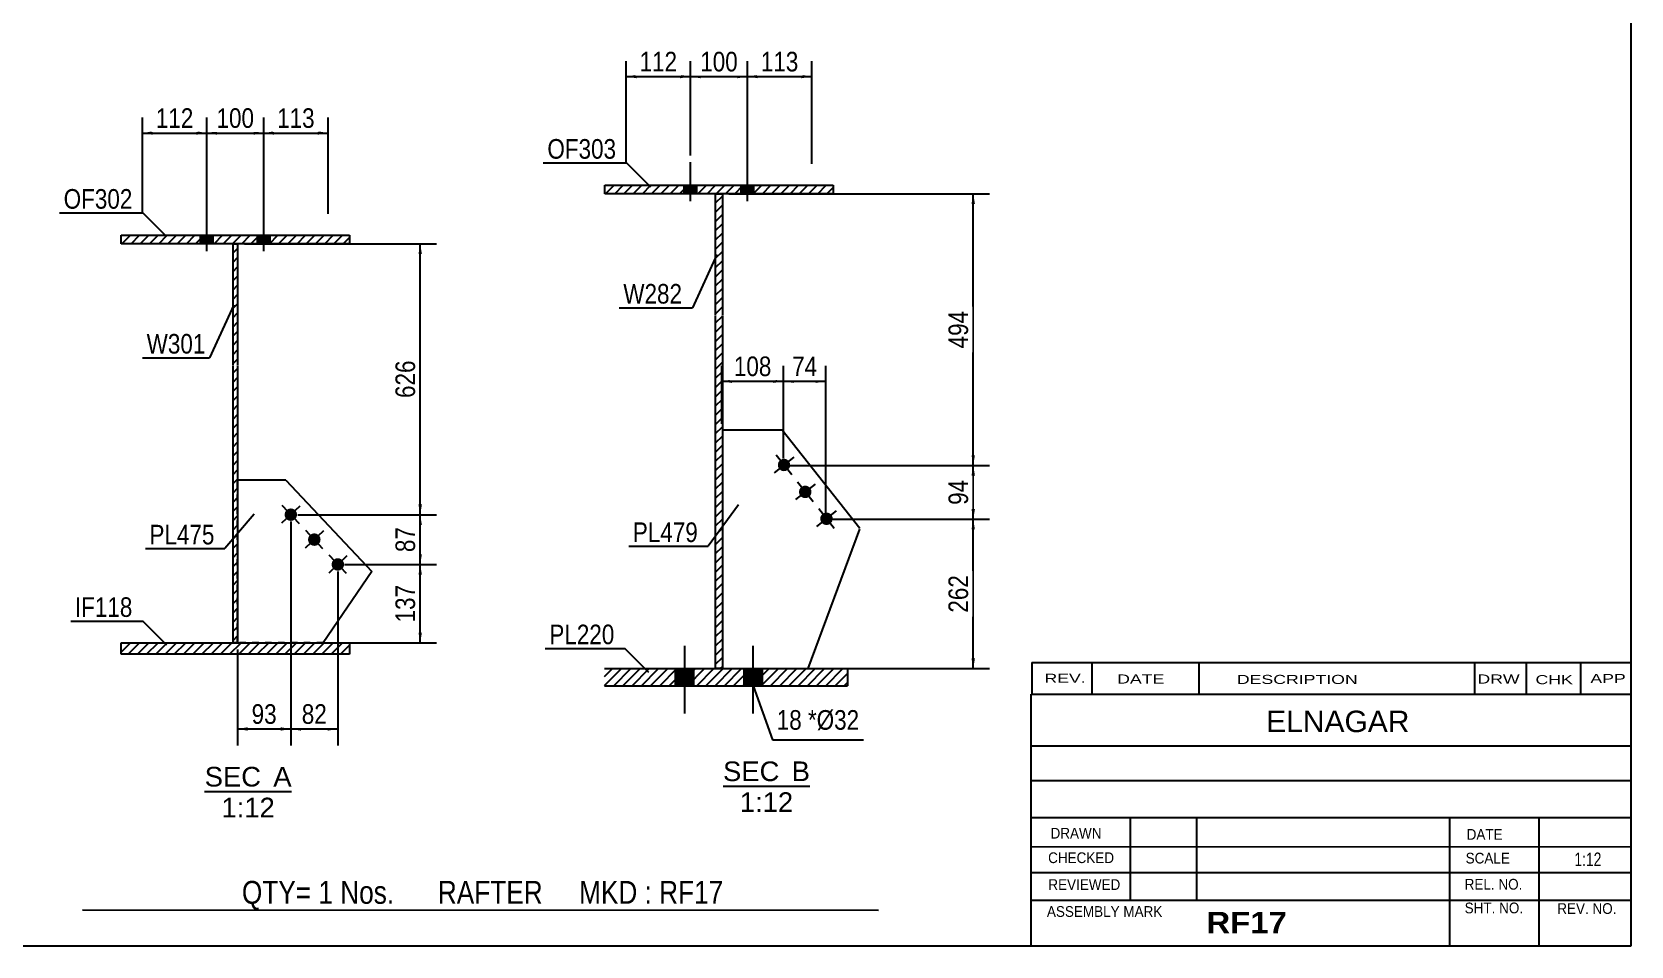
# Model space of a CAD drawing. Header units: millimetres. Extents: x -56 to 347, y -194 to 83.
# Drawn here: x 113.1 to 346.6, y -193.9 to -60.5 of the extents above; entities that cross this region are included whole.
import ezdxf

# ---------------------------------------------------------------- set-up
doc = ezdxf.new("R2010")
doc.units = ezdxf.units.MM
doc.linetypes.add('DXK_LINE_DOT1', pattern=[1.8814, 0.9407, -0.9407])
doc.styles.add('Arial', font='ARIAL.TTF', dxfattribs={"height": 0.2})
doc.styles.add('Arial Bold', font='ARIALBD.TTF', dxfattribs={"height": 0.2})
doc.styles.add('Arial Narrow', font='ARIALN.TTF', dxfattribs={"height": 0.2})

# ---------------------------------------------------------------- blocks, each defined once
blk = doc.blocks.new('Unknown-625697804-1211')
at = {"color": 5, "linetype": 'Continuous'}
for p, q in [((346.57, -193.89), (346.57, 83.11)), ((-53.43, -193.89), (346.57, -193.89))]:
    blk.add_line(p, q, dxfattribs=at)
blk = doc.blocks.new('Unknown-625697804-12 - 2055')
at = {"color": 1, "linetype": 'Continuous'}
blk.add_line((138.3, -171.36), (150.98, -171.36), dxfattribs=at)
at = {"color": 0, "linetype": 'Continuous'}
for points in [[(146.52, -170.61), (146.52, -167.61), (138.3, -167.61), (138.3, -170.61)], [(150.98, -170.61), (150.98, -167.61), (148.32, -167.61), (148.32, -170.61)], [(148.53, -175.11), (148.53, -172.11), (140.75, -172.11), (140.75, -175.11)]]:
    blk.add_wipeout(points, dxfattribs=at)
at = {"color": 136, "linetype": 'Continuous', "style": 'Arial'}
for s, height, p in [('SEC', 2.865, (138.3, -170.61)), ('A', 2.87, (148.32, -170.61)), ('1:12', 2.865, (140.75, -175.11))]:
    blk.add_text(s, height=height, dxfattribs=at).set_placement(p)
blk = doc.blocks.new('Unknown-625697804-13 - 2194')
at = {"color": 1, "linetype": 'Continuous'}
blk.add_line((213.99, -170.57), (226.67, -170.57), dxfattribs=at)
at = {"color": 0, "linetype": 'Continuous'}
for points in [[(222.21, -169.82), (222.21, -166.82), (213.99, -166.82), (213.99, -169.82)], [(226.67, -169.82), (226.67, -166.82), (224.01, -166.82), (224.01, -169.82)], [(224.22, -174.32), (224.22, -171.32), (216.44, -171.32), (216.44, -174.32)]]:
    blk.add_wipeout(points, dxfattribs=at)
at = {"color": 136, "linetype": 'Continuous', "style": 'Arial'}
for s, height, p in [('SEC', 2.865, (213.99, -169.82)), ('B', 2.87, (224.01, -169.82)), ('1:12', 2.865, (216.44, -174.32))]:
    blk.add_text(s, height=height, dxfattribs=at).set_placement(p)
blk = doc.blocks.new('Part-625697804-2068 - 2055')
at = {"linetype": 'Continuous'}
h = blk.add_hatch(dxfattribs=at)
h.set_pattern_fill('', scale=0.3, style=0, pattern_type=0)
h.set_pattern_definition([(45, (142.4372, -91.3697), (-0.673519, 0.673519), [])])
h.paths.add_polyline_path([(143.1, -91.37), (142.44, -91.37), (142.44, -149.63), (143.1, -149.63)])
at = {"color": 2, "linetype": 'Continuous'}
for p, q in [((142.44, -91.37), (143.1, -91.37)), ((142.44, -109.13), (142.44, -91.37)), ((143.1, -91.37), (143.1, -109.13)), ((142.44, -149.63), (142.44, -109.23)), ((143.1, -109.23), (143.1, -149.63)), ((143.1, -149.63), (142.44, -149.63))]:
    blk.add_line(p, q, dxfattribs=at)
blk = doc.blocks.new('Part-625697804-2085 - 2055')
at = {"linetype": 'Continuous'}
h = blk.add_hatch(dxfattribs=at)
h.set_pattern_fill('', scale=0.3, style=0, pattern_type=0)
h.set_pattern_definition([(45, (126.1038, -90.1197), (-0.67352, 0.67352), [])])
h.paths.add_polyline_path([(159.44, -90.12), (126.1, -90.12), (126.1, -91.37), (159.44, -91.37)])
at = {"color": 2, "linetype": 'Continuous'}
for p, q in [((126.1, -90.12), (159.44, -90.12)), ((126.1, -91.37), (126.1, -90.12)), ((159.44, -90.12), (159.44, -91.37)), ((159.44, -91.37), (126.1, -91.37))]:
    blk.add_line(p, q, dxfattribs=at)
blk = doc.blocks.new('Bolt-625697804-2070 - 2055')
at = {"linetype": 'Continuous'}
for points in [[(137.68, -91.37), (139.52, -91.37), (139.52, -90.12), (137.68, -90.12)], [(137.68, -91.37), (139.52, -91.37), (139.52, -90.12), (137.68, -90.12)], [(146.02, -91.38), (147.85, -91.38), (147.85, -90.13), (146.02, -90.13)], [(146.02, -91.38), (147.85, -91.38), (147.85, -90.13), (146.02, -90.13)]]:
    blk.add_hatch(color=3, dxfattribs=at).paths.add_polyline_path(points)
at = {"color": 3, "linetype": 'Continuous'}
for p, q in [((138.6, -92.45), (138.6, -86.79)), ((138.6, -92.45), (138.6, -86.79)), ((146.93, -92.46), (146.94, -86.79)), ((146.93, -92.46), (146.94, -86.79)), ((137.68, -91.37), (137.68, -90.12)), ((137.68, -91.37), (137.68, -90.12)), ((139.52, -91.37), (139.52, -90.12)), ((139.52, -91.37), (139.52, -90.12)), ((146.02, -91.38), (146.02, -90.13)), ((146.02, -91.38), (146.02, -90.13)), ((147.85, -91.38), (147.85, -90.13)), ((147.85, -91.38), (147.85, -90.13))]:
    blk.add_line(p, q, dxfattribs=at)
blk = doc.blocks.new('Bolt-625697804-2073 - 2055')
at = {"linetype": 'Continuous'}
for points in [[(151.51, -131.59, -1), (150.25, -130.26, -1)], [(154.94, -135.23, -1), (153.68, -133.9, -1)], [(158.37, -138.86, -1), (157.11, -137.53, -1)]]:
    blk.add_hatch(color=3, dxfattribs=at).paths.add_polyline_path(points)
at = {"color": 3, "linetype": 'Continuous'}
for p, q in [((152.21, -129.67), (149.54, -132.19)), ((152.13, -132.26), (149.62, -129.59)), ((155.64, -133.3), (152.98, -135.82)), ((155.57, -135.89), (153.05, -133.23)), ((159.08, -136.94), (156.41, -139.45)), ((159, -139.53), (156.48, -136.86))]:
    blk.add_line(p, q, dxfattribs=at)
blk = doc.blocks.new('Part-625697804-2094 - 2055')
at = {"linetype": 'Continuous'}
h = blk.add_hatch(dxfattribs=at)
h.set_pattern_fill('', scale=0.3, style=0, pattern_type=0)
h.set_pattern_definition([(45, (126.1038, -149.6312), (-0.67352, 0.67352), [])])
h.paths.add_polyline_path([(159.44, -149.63), (126.1, -149.63), (126.1, -151.3), (159.44, -151.3)])
at = {"color": 2, "linetype": 'Continuous'}
for p, q in [((126.1, -149.63), (159.44, -149.63)), ((126.1, -151.3), (126.1, -149.63)), ((159.44, -151.3), (126.1, -151.3)), ((159.44, -149.63), (159.44, -151.3))]:
    blk.add_line(p, q, dxfattribs=at)
blk = doc.blocks.new('Part-625697804-2117 - 2055')
at = {"color": 2, "linetype": 'Continuous'}
for p, q in [((150.13, -125.9), (143.1, -125.9)), ((150.13, -125.9), (162.73, -139.22)), ((162.73, -139.22), (155.6, -149.63))]:
    blk.add_line(p, q, dxfattribs=at)
at = {"color": 7, "linetype": 'DXK_LINE_DOT1'}
for p, q in [((143.1, -149.63), (143.1, -125.9)), ((155.6, -149.63), (143.1, -149.63))]:
    blk.add_line(p, q, dxfattribs=at)
blk = doc.blocks.new('Part-625697804-2229 - 2194')
at = {"linetype": 'Continuous'}
h = blk.add_hatch(dxfattribs=at)
h.set_pattern_fill('', scale=0.3, style=0, pattern_type=0)
h.set_pattern_definition([(45, (196.7341, -82.8216), (-0.67352, 0.67352), [])])
h.paths.add_polyline_path([(230.07, -82.82), (196.73, -82.82), (196.73, -84.07), (230.07, -84.07)])
at = {"color": 2, "linetype": 'Continuous'}
for p, q in [((196.73, -82.82), (230.07, -82.82)), ((196.73, -84.07), (196.73, -82.82)), ((230.07, -82.82), (230.07, -84.07)), ((230.07, -84.07), (196.73, -84.07))]:
    blk.add_line(p, q, dxfattribs=at)
blk = doc.blocks.new('Part-625697804-2221 - 2194')
at = {"linetype": 'Continuous'}
h = blk.add_hatch(dxfattribs=at)
h.set_pattern_fill('', scale=0.3, style=0, pattern_type=0)
h.set_pattern_definition([(45, (196.6791, -155.8867), (-0.67352, 0.67352), [])])
h.paths.add_polyline_path([(196.68, -153.39), (196.68, -155.89), (232.15, -155.89), (232.15, -153.39)])
at = {"color": 2, "linetype": 'Continuous'}
for p, q in [((196.68, -153.39), (232.15, -153.39)), ((232.15, -153.39), (232.15, -155.89)), ((196.68, -155.89), (232.15, -155.89))]:
    blk.add_line(p, q, dxfattribs=at)
blk = doc.blocks.new('Part-625697804-2235 - 2194')
at = {"linetype": 'Continuous'}
h = blk.add_hatch(dxfattribs=at)
h.set_pattern_fill('', scale=0.3, style=0, pattern_type=0)
h.set_pattern_definition([(45, (212.9008, -84.0716), (-0.673519, 0.673519), [])])
h.paths.add_polyline_path([(213.9, -84.07), (212.9, -84.07), (212.9, -153.39), (213.9, -153.39)])
at = {"color": 2, "linetype": 'Continuous'}
for p, q in [((212.9, -84.07), (213.9, -84.07)), ((212.9, -101.83), (212.9, -84.07)), ((213.9, -84.07), (213.9, -101.83)), ((212.9, -153.39), (212.9, -101.93)), ((213.9, -101.93), (213.9, -153.39)), ((213.9, -153.39), (212.9, -153.39))]:
    blk.add_line(p, q, dxfattribs=at)
blk = doc.blocks.new('Bolt-625697804-2242 - 2194')
at = {"linetype": 'Continuous'}
for points in [[(223.46, -124.39, -1), (222.33, -122.96, -1)], [(226.56, -128.32, -1), (225.43, -126.88, -1)], [(229.66, -132.24, -1), (228.53, -130.8, -1)]]:
    blk.add_hatch(color=3, dxfattribs=at).paths.add_polyline_path(points)
at = {"color": 3, "linetype": 'Continuous'}
for p, q in [((224.33, -122.54), (221.46, -124.81)), ((224.03, -125.11), (221.76, -122.24)), ((227.43, -126.46), (224.56, -128.73)), ((227.13, -129.04), (224.86, -126.16)), ((230.53, -130.38), (227.66, -132.66)), ((230.23, -132.96), (227.96, -130.08))]:
    blk.add_line(p, q, dxfattribs=at)
blk = doc.blocks.new('Bolt-625697804-2245 - 2194')
at = {"linetype": 'Continuous'}
for points in [[(208.31, -84.07), (210.15, -84.07), (210.15, -82.82), (208.31, -82.82)], [(208.31, -84.07), (210.15, -84.07), (210.15, -82.82), (208.31, -82.82)], [(216.65, -84.08), (218.48, -84.08), (218.48, -82.83), (216.65, -82.83)], [(216.65, -84.08), (218.48, -84.08), (218.48, -82.83), (216.65, -82.83)]]:
    blk.add_hatch(color=3, dxfattribs=at).paths.add_polyline_path(points)
at = {"color": 3, "linetype": 'Continuous'}
for p, q in [((209.23, -85.15), (209.23, -79.49)), ((209.23, -85.15), (209.23, -79.49)), ((217.56, -85.16), (217.57, -79.5)), ((217.56, -85.16), (217.57, -79.5)), ((208.31, -84.07), (208.31, -82.82)), ((208.31, -84.07), (208.31, -82.82)), ((210.15, -84.07), (210.15, -82.82)), ((210.15, -84.07), (210.15, -82.82)), ((216.65, -84.08), (216.65, -82.83)), ((216.65, -84.08), (216.65, -82.83)), ((218.48, -84.08), (218.48, -82.83)), ((218.48, -84.08), (218.48, -82.83))]:
    blk.add_line(p, q, dxfattribs=at)
blk = doc.blocks.new('Bolt-625697804-2282 - 2194')
at = {"linetype": 'Continuous'}
for points in [[(207.07, -155.89), (209.73, -155.89), (209.73, -153.39), (207.07, -153.39)], [(217.07, -155.89), (219.73, -155.89), (219.73, -153.39), (217.07, -153.39)]]:
    blk.add_hatch(color=3, dxfattribs=at).paths.add_polyline_path(points)
at = {"color": 3, "linetype": 'Continuous'}
for p, q in [((208.4, -159.97), (208.4, -150.05)), ((218.4, -159.97), (218.4, -150.05)), ((207.07, -155.89), (207.07, -153.39)), ((209.73, -155.89), (209.73, -153.39)), ((217.07, -155.89), (217.07, -153.39)), ((219.73, -155.89), (219.73, -153.39))]:
    blk.add_line(p, q, dxfattribs=at)
blk = doc.blocks.new('Part-625697804-2327 - 2194')
at = {"color": 2, "linetype": 'Continuous'}
for p, q in [((222.6, -118.6), (213.9, -118.6)), ((233.94, -132.94), (222.6, -118.6)), ((226.4, -153.39), (233.94, -133.06))]:
    blk.add_line(p, q, dxfattribs=at)
at = {"color": 7, "linetype": 'DXK_LINE_DOT1'}
for p, q in [((213.9, -118.6), (213.9, -153.39)), ((213.9, -153.39), (226.4, -153.39))]:
    blk.add_line(p, q, dxfattribs=at)
blk = doc.blocks.new('StraightDimension-625697804-2134 - 2055')
at = {"linetype": 'Continuous'}
for points in [[(169.52, -132.43), (169.77, -130.93), (170.02, -132.43)], [(170.02, -136.7), (169.77, -138.2), (169.52, -136.7)]]:
    blk.add_hatch(color=7, dxfattribs=at).paths.add_polyline_path(points)
at = {"color": 7, "linetype": 'Continuous'}
for p, q in [((151.88, -130.93), (172.17, -130.93)), ((169.77, -138.2), (169.77, -130.93)), ((158.74, -138.2), (172.17, -138.2))]:
    blk.add_line(p, q, dxfattribs=at)
at = {"color": 0}
blk.add_wipeout([(169.62, -132.13), (165.42, -132.13), (165.42, -136.99), (169.62, -136.99)], dxfattribs=at)
at = {"color": 3, "style": 'Arial Narrow'}
blk.add_text('87', height=2.863, rotation=90.0002, dxfattribs=at).set_placement((169.02, -136.39))
blk = doc.blocks.new('StraightDimension-625697804-2124 - 2055')
at = {"linetype": 'Continuous'}
for points in [[(169.52, -92.87), (169.77, -91.37), (170.02, -92.87)], [(170.02, -129.43), (169.77, -130.93), (169.52, -129.43)]]:
    blk.add_hatch(color=7, dxfattribs=at).paths.add_polyline_path(points)
at = {"color": 7, "linetype": 'Continuous'}
for p, q in [((144.1, -91.37), (172.17, -91.37)), ((169.77, -130.93), (169.77, -91.37)), ((151.88, -130.93), (172.17, -130.93))]:
    blk.add_line(p, q, dxfattribs=at)
at = {"color": 0}
blk.add_wipeout([(169.62, -107.81), (165.42, -107.81), (165.42, -114.49), (169.62, -114.49)], dxfattribs=at)
at = {"color": 3, "style": 'Arial Narrow'}
blk.add_text('626', height=2.863, rotation=90.0002, dxfattribs=at).set_placement((169.02, -113.89))
blk = doc.blocks.new('StraightDimension-625697804-2144 - 2055')
at = {"linetype": 'Continuous'}
for points in [[(169.52, -139.7), (169.77, -138.2), (170.02, -139.7)], [(170.02, -148.13), (169.77, -149.63), (169.52, -148.13)]]:
    blk.add_hatch(color=7, dxfattribs=at).paths.add_polyline_path(points)
at = {"color": 7, "linetype": 'Continuous'}
for p, q in [((158.74, -138.2), (172.17, -138.2)), ((169.77, -149.63), (169.77, -138.2)), ((144.1, -149.63), (172.17, -149.63))]:
    blk.add_line(p, q, dxfattribs=at)
at = {"color": 0}
blk.add_wipeout([(169.62, -140.57), (165.42, -140.57), (165.42, -147.26), (169.62, -147.26)], dxfattribs=at)
at = {"color": 3, "style": 'Arial Narrow'}
blk.add_text('137', height=2.863, rotation=90.0002, dxfattribs=at).set_placement((169.02, -146.66))
blk = doc.blocks.new('StraightDimension-625697804-2155 - 2055')
at = {"linetype": 'Continuous'}
for points in [[(144.6, -162.46), (143.1, -162.21), (144.6, -161.96)], [(149.38, -161.96), (150.88, -162.21), (149.38, -162.46)]]:
    blk.add_hatch(color=7, dxfattribs=at).paths.add_polyline_path(points)
at = {"color": 7, "linetype": 'Continuous'}
for p, q in [((150.88, -131.93), (150.88, -164.61)), ((143.1, -150.63), (143.1, -164.61)), ((143.1, -162.21), (150.88, -162.21))]:
    blk.add_line(p, q, dxfattribs=at)
at = {"color": 0}
blk.add_wipeout([(149.42, -162.06), (149.42, -157.86), (144.56, -157.86), (144.56, -162.06)], dxfattribs=at)
at = {"color": 3, "style": 'Arial Narrow'}
blk.add_text('93', height=2.863, dxfattribs=at).set_placement((145.16, -161.46))
blk = doc.blocks.new('StraightDimension-625697804-2165 - 2055')
at = {"linetype": 'Continuous'}
for points in [[(152.38, -162.46), (150.88, -162.21), (152.38, -161.96)], [(156.24, -161.96), (157.74, -162.21), (156.24, -162.46)]]:
    blk.add_hatch(color=7, dxfattribs=at).paths.add_polyline_path(points)
at = {"color": 7, "linetype": 'Continuous'}
for p, q in [((150.88, -131.93), (150.88, -164.61)), ((157.74, -139.2), (157.74, -164.61)), ((150.88, -162.21), (157.74, -162.21))]:
    blk.add_line(p, q, dxfattribs=at)
at = {"color": 0}
blk.add_wipeout([(156.74, -162.06), (156.74, -157.86), (151.88, -157.86), (151.88, -162.06)], dxfattribs=at)
at = {"color": 3, "style": 'Arial Narrow'}
blk.add_text('82', height=2.863, dxfattribs=at).set_placement((152.48, -161.46))
blk = doc.blocks.new('StraightDimension-625697804-2176 - 2055')
at = {"linetype": 'Continuous'}
for points in [[(130.73, -75.46), (129.23, -75.21), (130.73, -74.96)], [(137.1, -74.96), (138.6, -75.21), (137.1, -75.46)]]:
    blk.add_hatch(color=7, dxfattribs=at).paths.add_polyline_path(points)
at = {"color": 7, "linetype": 'Continuous'}
for p, q in [((129.23, -86.99), (129.23, -72.96)), ((138.6, -86.98), (138.6, -72.96)), ((129.23, -75.21), (138.6, -75.21))]:
    blk.add_line(p, q, dxfattribs=at)
at = {"color": 0}
blk.add_wipeout([(137.26, -75.06), (137.26, -70.86), (130.57, -70.86), (130.57, -75.06)], dxfattribs=at)
at = {"color": 3, "style": 'Arial Narrow'}
blk.add_text('112', height=2.863, dxfattribs=at).set_placement((131.17, -74.46))
blk = doc.blocks.new('StraightDimension-625697804-2185 - 2055')
at = {"linetype": 'Continuous'}
for points in [[(148.44, -75.46), (146.94, -75.21), (148.44, -74.96)], [(154.81, -74.96), (156.31, -75.21), (154.81, -75.46)]]:
    blk.add_hatch(color=7, dxfattribs=at).paths.add_polyline_path(points)
at = {"color": 7, "linetype": 'Continuous'}
for p, q in [((146.94, -86.99), (146.94, -72.96)), ((156.31, -86.99), (156.31, -72.96)), ((146.94, -75.21), (156.31, -75.21))]:
    blk.add_line(p, q, dxfattribs=at)
at = {"color": 0}
blk.add_wipeout([(154.97, -75.06), (154.97, -70.86), (148.28, -70.86), (148.28, -75.06)], dxfattribs=at)
at = {"color": 3, "style": 'Arial Narrow'}
blk.add_text('113', height=2.863, dxfattribs=at).set_placement((148.88, -74.46))
blk = doc.blocks.new('StraightDimension-625697804-6311 - 2055')
at = {"linetype": 'Continuous'}
for points in [[(140.1, -75.46), (138.6, -75.21), (140.1, -74.96)], [(145.44, -74.96), (146.94, -75.21), (145.44, -75.46)]]:
    blk.add_hatch(color=7, dxfattribs=at).paths.add_polyline_path(points)
at = {"color": 7, "linetype": 'Continuous'}
for p, q in [((138.6, -86.98), (138.6, -72.96)), ((146.94, -86.99), (146.94, -72.96)), ((138.6, -75.21), (146.94, -75.21))]:
    blk.add_line(p, q, dxfattribs=at)
at = {"color": 0}
blk.add_wipeout([(146.11, -75.06), (146.11, -70.86), (139.43, -70.86), (139.43, -75.06)], dxfattribs=at)
at = {"color": 3, "style": 'Arial Narrow'}
blk.add_text('100', height=2.863, dxfattribs=at).set_placement((140.03, -74.46))
blk = doc.blocks.new('StraightDimension-625697804-6446 - 2194')
at = {"linetype": 'Continuous'}
for points in [[(219.07, -67.22), (217.57, -66.97), (219.07, -66.72)], [(225.44, -66.72), (226.94, -66.97), (225.44, -67.22)]]:
    blk.add_hatch(color=7, dxfattribs=at).paths.add_polyline_path(points)
at = {"color": 7, "linetype": 'Continuous'}
for p, q in [((217.57, -79.69), (217.57, -64.72)), ((226.94, -79.69), (226.94, -64.72)), ((217.57, -66.97), (226.94, -66.97))]:
    blk.add_line(p, q, dxfattribs=at)
at = {"color": 0}
blk.add_wipeout([(225.6, -66.82), (225.6, -62.62), (218.91, -62.62), (218.91, -66.82)], dxfattribs=at)
at = {"color": 3, "style": 'Arial Narrow'}
blk.add_text('113', height=2.863, dxfattribs=at).set_placement((219.51, -66.22))
blk = doc.blocks.new('StraightDimension-625697804-2331 - 2194')
at = {"linetype": 'Continuous'}
for points in [[(250.27, -133.09), (250.52, -131.59), (250.77, -133.09)], [(250.77, -151.89), (250.52, -153.39), (250.27, -151.89)]]:
    blk.add_hatch(color=7, dxfattribs=at).paths.add_polyline_path(points)
at = {"color": 7, "linetype": 'Continuous'}
for p, q in [((230.01, -131.59), (252.92, -131.59)), ((250.52, -153.39), (250.52, -131.59)), ((224.93, -153.39), (252.92, -153.39))]:
    blk.add_line(p, q, dxfattribs=at)
at = {"color": 0}
blk.add_wipeout([(250.37, -139.14), (246.17, -139.14), (246.17, -145.83), (250.37, -145.83)], dxfattribs=at)
at = {"color": 3, "style": 'Arial Narrow'}
blk.add_text('262', height=2.863, rotation=90.0002, dxfattribs=at).set_placement((249.77, -145.23))
blk = doc.blocks.new('StraightDimension-625697804-2339 - 2194')
at = {"linetype": 'Continuous'}
for points in [[(250.27, -125.24), (250.52, -123.74), (250.77, -125.24)], [(250.77, -130.09), (250.52, -131.59), (250.27, -130.09)]]:
    blk.add_hatch(color=7, dxfattribs=at).paths.add_polyline_path(points)
at = {"color": 7, "linetype": 'Continuous'}
for p, q in [((223.81, -123.74), (252.92, -123.74)), ((250.52, -131.59), (250.52, -123.74)), ((230.01, -131.59), (252.92, -131.59))]:
    blk.add_line(p, q, dxfattribs=at)
at = {"color": 0}
blk.add_wipeout([(250.37, -125.24), (246.17, -125.24), (246.17, -130.09), (250.37, -130.09)], dxfattribs=at)
at = {"color": 3, "style": 'Arial Narrow'}
blk.add_text('94', height=2.863, rotation=90.0002, dxfattribs=at).set_placement((249.77, -129.49))
blk = doc.blocks.new('StraightDimension-625697804-2347 - 2194')
at = {"linetype": 'Continuous'}
for points in [[(250.27, -85.57), (250.52, -84.07), (250.77, -85.57)], [(250.77, -122.24), (250.52, -123.74), (250.27, -122.24)]]:
    blk.add_hatch(color=7, dxfattribs=at).paths.add_polyline_path(points)
at = {"color": 7, "linetype": 'Continuous'}
for p, q in [((214.82, -84.07), (252.92, -84.07)), ((250.52, -123.74), (250.52, -84.07)), ((223.81, -123.74), (252.92, -123.74))]:
    blk.add_line(p, q, dxfattribs=at)
at = {"color": 0}
blk.add_wipeout([(250.37, -100.56), (246.17, -100.56), (246.17, -107.25), (250.37, -107.25)], dxfattribs=at)
at = {"color": 3, "style": 'Arial Narrow'}
blk.add_text('494', height=2.863, rotation=90.0002, dxfattribs=at).set_placement((249.77, -106.65))
blk = doc.blocks.new('StraightDimension-625697804-2354 - 2194')
at = {"linetype": 'Continuous'}
for points in [[(215.32, -111.7), (213.82, -111.45), (215.32, -111.2)], [(221.31, -111.2), (222.81, -111.45), (221.31, -111.7)]]:
    blk.add_hatch(color=7, dxfattribs=at).paths.add_polyline_path(points)
at = {"color": 7, "linetype": 'Continuous'}
for p, q in [((213.82, -117.66), (213.82, -109.2)), ((222.81, -122.74), (222.81, -109.2)), ((213.82, -111.45), (222.81, -111.45))]:
    blk.add_line(p, q, dxfattribs=at)
at = {"color": 0}
blk.add_wipeout([(221.66, -111.3), (221.66, -107.1), (214.97, -107.1), (214.97, -111.3)], dxfattribs=at)
at = {"color": 3, "style": 'Arial Narrow'}
blk.add_text('108', height=2.863, dxfattribs=at).set_placement((215.57, -110.7))
blk = doc.blocks.new('StraightDimension-625697804-2362 - 2194')
at = {"linetype": 'Continuous'}
for points in [[(224.31, -111.7), (222.81, -111.45), (224.31, -111.2)], [(227.51, -111.2), (229.01, -111.45), (227.51, -111.7)]]:
    blk.add_hatch(color=7, dxfattribs=at).paths.add_polyline_path(points)
at = {"color": 7, "linetype": 'Continuous'}
for p, q in [((222.81, -122.74), (222.81, -109.2)), ((229.01, -130.59), (229.01, -109.2)), ((222.81, -111.45), (229.01, -111.45))]:
    blk.add_line(p, q, dxfattribs=at)
at = {"color": 0}
blk.add_wipeout([(228.34, -111.3), (228.34, -107.1), (223.48, -107.1), (223.48, -111.3)], dxfattribs=at)
at = {"color": 3, "style": 'Arial Narrow'}
blk.add_text('74', height=2.863, dxfattribs=at).set_placement((224.08, -110.7))
blk = doc.blocks.new('StraightDimension-625697804-6447 - 2194')
at = {"linetype": 'Continuous'}
for points in [[(210.73, -67.22), (209.23, -66.97), (210.73, -66.72)], [(216.07, -66.72), (217.57, -66.97), (216.07, -67.22)]]:
    blk.add_hatch(color=7, dxfattribs=at).paths.add_polyline_path(points)
at = {"color": 7, "linetype": 'Continuous'}
for p, q in [((209.23, -78.49), (209.23, -64.72)), ((217.57, -79.69), (217.57, -64.72)), ((209.23, -66.97), (217.57, -66.97))]:
    blk.add_line(p, q, dxfattribs=at)
at = {"color": 0}
blk.add_wipeout([(216.74, -66.82), (216.74, -62.62), (210.06, -62.62), (210.06, -66.82)], dxfattribs=at)
at = {"color": 3, "style": 'Arial Narrow'}
blk.add_text('100', height=2.863, dxfattribs=at).set_placement((210.66, -66.22))
blk = doc.blocks.new('StraightDimension-625697804-6448 - 2194')
at = {"linetype": 'Continuous'}
for points in [[(201.36, -67.22), (199.86, -66.97), (201.36, -66.72)], [(207.73, -66.72), (209.23, -66.97), (207.73, -67.22)]]:
    blk.add_hatch(color=7, dxfattribs=at).paths.add_polyline_path(points)
at = {"color": 7, "linetype": 'Continuous'}
for p, q in [((199.86, -79.69), (199.86, -64.72)), ((209.23, -78.49), (209.23, -64.72)), ((199.86, -66.97), (209.23, -66.97))]:
    blk.add_line(p, q, dxfattribs=at)
at = {"color": 0}
blk.add_wipeout([(207.89, -66.82), (207.89, -62.62), (201.2, -62.62), (201.2, -66.82)], dxfattribs=at)
at = {"color": 3, "style": 'Arial Narrow'}
blk.add_text('112', height=2.863, dxfattribs=at).set_placement((201.8, -66.22))
blk = doc.blocks.new('CBS_CALLOFF-625697804-7159')
at = {"color": 7, "linetype": 'Continuous'}
blk.add_line((120.45, -188.63), (236.68, -188.64), dxfattribs=at)
at = {"color": 3, "linetype": 'Continuous', "style": 'Arial Narrow'}
blk.add_text('QTY= 1 Nos.      RAFTER     MKD : RF17', height=3.3405, dxfattribs=at).set_placement((143.74, -187.73))
blk = doc.blocks.new('CBS_NAME_BLOG-625697804-7160')
at = {"color": 7, "linetype": 'Continuous'}
for p, q in [((258.98, -193.85), (258.97, -157.15)), ((258.98, -157.14), (346.49, -157.14)), ((258.98, -164.68), (346.5, -164.68)), ((259.05, -169.73), (346.57, -169.73)), ((258.98, -175.11), (346.49, -175.11)), ((333.15, -193.85), (333.15, -175.11)), ((273.5, -187.21), (273.5, -175.11)), ((283.18, -187.19), (283.18, -175.12)), ((320.1, -193.85), (320.1, -175.12)), ((258.98, -179.41), (346.57, -179.39)), ((258.98, -183.15), (346.49, -183.15)), ((258.98, -187.19), (346.49, -187.19)), ((258.98, -193.89), (346.57, -193.89))]:
    blk.add_line(p, q, dxfattribs=at)
at = {"color": 3, "linetype": 'Continuous', "style": 'Arial'}
blk.add_text('ELNAGAR', height=3.133, dxfattribs=at).set_placement((293.3, -162.67))
at = {"color": 3, "linetype": 'Continuous'}
for s, height, style, width, p in [('DRAWN', 1.566, 'Arial', 0.9, (261.81, -178.21)), ('DATE', 1.566, 'Arial', 0.9, (322.57, -178.38)), ('CHECKED', 1.566, 'Arial', 0.9, (261.46, -181.79)), ('SCALE', 1.566, 'Arial', 0.9, (322.42, -181.85)), ('1:12', 1.957, 'Arial Narrow', 0.9, (338.31, -182.21)), ('REVIEWED', 1.566, 'Arial', 0.9, (261.49, -185.71)), ('REL. NO.', 1.566, 'Arial', 0.9, (322.28, -185.66)), ('ASSEMBLY MARK', 1.5663, 'Arial', 0.9, (261.28, -189.64)), ('RF17', 3.131, 'Arial Bold', 1.1, (284.56, -192.04)), ('SHT. NO.', 1.566, 'Arial', 0.9, (322.28, -189.12)), ('REV. NO.', 1.566, 'Arial', 0.9, (335.8, -189.21))]:
    blk.add_text(s, height=height, dxfattribs=dict(at, style=style, width=width)).set_placement(p)
blk = doc.blocks.new('CBS_REVISION-625697804-7161')
at = {"color": 7, "linetype": 'Continuous'}
for p, q in [((259.06, -152.51), (346.56, -152.51)), ((259.06, -152.51), (259.06, -157.14)), ((267.86, -152.51), (267.86, -157.14)), ((283.45, -152.51), (283.45, -157.08)), ((323.71, -152.51), (323.71, -157.14)), ((331.25, -152.51), (331.25, -157.14)), ((339.2, -152.51), (339.2, -157.14)), ((259.06, -157.14), (346.56, -157.14))]:
    blk.add_line(p, q, dxfattribs=at)
at = {"color": 7, "style": 'Arial Narrow', "width": 1.7}
for s, height, p in [('REV.', 1.326, (260.92, -155.47)), ('DATE', 1.326, (271.54, -155.58)), ('DESCRIPTION', 1.3257, (289.02, -155.64)), ('DRW', 1.326, (324.14, -155.58)), ('CHK', 1.326, (332.62, -155.67)), ('APP', 1.326, (340.63, -155.51))]:
    blk.add_text(s, height=height, dxfattribs=at).set_placement(p)
blk = doc.blocks.new('Mark-625697804-2064 - 2055')
at = {"color": 0}
blk.add_wipeout([(138.42, -107.41), (138.42, -104.41), (129.83, -104.41), (129.83, -107.41)], dxfattribs=at)
blk.add_wipeout([(138.42, -107.41), (138.42, -104.41), (129.83, -104.41), (129.83, -107.41)], dxfattribs=at)
at = {"color": 7, "linetype": 'Continuous'}
for p in [(142.55, -100.27), (129.23, -108.01)]:
    blk.add_line(p, (139.02, -108.01), dxfattribs=at)
at = {"color": 3, "style": 'Arial Narrow'}
blk.add_text('W301', height=2.863, dxfattribs=at).set_placement((129.83, -107.41))
blk = doc.blocks.new('Mark-625697804-2081 - 2055')
at = {"color": 7, "linetype": 'Continuous'}
blk.add_line((132.8, -90.39), (129.26, -86.86), dxfattribs=at)
at = {"color": 0}
blk.add_wipeout([(127.76, -86.26), (127.76, -83.26), (117.71, -83.26), (117.71, -86.26)], dxfattribs=at)
blk.add_wipeout([(127.76, -86.26), (127.76, -83.26), (117.71, -83.26), (117.71, -86.26)], dxfattribs=at)
at = {"color": 7, "linetype": 'Continuous'}
blk.add_line((117.11, -86.86), (129.26, -86.86), dxfattribs=at)
at = {"color": 3, "style": 'Arial Narrow'}
blk.add_text('OF302', height=2.863, dxfattribs=at).set_placement((117.71, -86.26))
blk = doc.blocks.new('Mark-625697804-2090 - 2055')
at = {"color": 7, "linetype": 'Continuous'}
blk.add_line((132.8, -149.99), (129.26, -146.45), dxfattribs=at)
at = {"color": 0}
blk.add_wipeout([(127.76, -145.85), (127.76, -142.85), (119.35, -142.85), (119.35, -145.85)], dxfattribs=at)
blk.add_wipeout([(127.76, -145.85), (127.76, -142.85), (119.35, -142.85), (119.35, -145.85)], dxfattribs=at)
at = {"color": 7, "linetype": 'Continuous'}
blk.add_line((118.75, -146.45), (129.26, -146.45), dxfattribs=at)
at = {"color": 3, "style": 'Arial Narrow'}
blk.add_text('IF118', height=2.863, dxfattribs=at).set_placement((119.35, -145.85))
blk = doc.blocks.new('Mark-625697804-2113 - 2055')
at = {"color": 7, "linetype": 'Continuous'}
blk.add_line((145.54, -130.86), (141.24, -135.87), dxfattribs=at)
at = {"color": 0}
blk.add_wipeout([(139.74, -135.27), (139.74, -132.27), (130.24, -132.27), (130.24, -135.27)], dxfattribs=at)
blk.add_wipeout([(139.74, -135.27), (139.74, -132.27), (130.24, -132.27), (130.24, -135.27)], dxfattribs=at)
at = {"color": 7, "linetype": 'Continuous'}
blk.add_line((129.64, -135.87), (141.24, -135.87), dxfattribs=at)
at = {"color": 3, "style": 'Arial Narrow'}
blk.add_text('PL475', height=2.863, dxfattribs=at).set_placement((130.24, -135.27))
blk = doc.blocks.new('Mark-625697804-2323 - 2194')
at = {"color": 7, "linetype": 'Continuous'}
blk.add_line((216.25, -129.48), (211.82, -135.52), dxfattribs=at)
at = {"color": 0}
blk.add_wipeout([(210.32, -134.92), (210.32, -131.92), (200.82, -131.92), (200.82, -134.92)], dxfattribs=at)
blk.add_wipeout([(210.32, -134.92), (210.32, -131.92), (200.82, -131.92), (200.82, -134.92)], dxfattribs=at)
at = {"color": 7, "linetype": 'Continuous'}
blk.add_line((200.22, -135.52), (211.82, -135.52), dxfattribs=at)
at = {"color": 3, "style": 'Arial Narrow'}
blk.add_text('PL479', height=2.863, dxfattribs=at).set_placement((200.82, -134.92))
blk = doc.blocks.new('Mark-625697804-2225 - 2194')
at = {"color": 7, "linetype": 'Continuous'}
blk.add_line((203.43, -83.1), (199.89, -79.56), dxfattribs=at)
at = {"color": 0}
blk.add_wipeout([(198.39, -78.96), (198.39, -75.96), (188.34, -75.96), (188.34, -78.96)], dxfattribs=at)
blk.add_wipeout([(198.39, -78.96), (198.39, -75.96), (188.34, -75.96), (188.34, -78.96)], dxfattribs=at)
at = {"color": 7, "linetype": 'Continuous'}
blk.add_line((187.74, -79.56), (199.89, -79.56), dxfattribs=at)
at = {"color": 3, "style": 'Arial Narrow'}
blk.add_text('OF303', height=2.863, dxfattribs=at).set_placement((188.34, -78.96))
blk = doc.blocks.new('Mark-625697804-2217 - 2194')
at = {"color": 7, "linetype": 'Continuous'}
blk.add_line((203.17, -153.98), (199.63, -150.44), dxfattribs=at)
at = {"color": 0}
blk.add_wipeout([(198.13, -149.84), (198.13, -146.84), (188.63, -146.84), (188.63, -149.84)], dxfattribs=at)
blk.add_wipeout([(198.13, -149.84), (198.13, -146.84), (188.63, -146.84), (188.63, -149.84)], dxfattribs=at)
at = {"color": 7, "linetype": 'Continuous'}
blk.add_line((188.03, -150.44), (199.63, -150.44), dxfattribs=at)
at = {"color": 3, "style": 'Arial Narrow'}
blk.add_text('PL220', height=2.863, dxfattribs=at).set_placement((188.63, -149.84))
blk = doc.blocks.new('Mark-625697804-2231 - 2194')
at = {"color": 7, "linetype": 'Continuous'}
blk.add_line((213.06, -92.97), (209.52, -100.71), dxfattribs=at)
at = {"color": 0}
blk.add_wipeout([(208.02, -100.11), (208.02, -97.11), (199.43, -97.11), (199.43, -100.11)], dxfattribs=at)
blk.add_wipeout([(208.02, -100.11), (208.02, -97.11), (199.43, -97.11), (199.43, -100.11)], dxfattribs=at)
at = {"color": 7, "linetype": 'Continuous'}
blk.add_line((198.83, -100.71), (209.52, -100.71), dxfattribs=at)
at = {"color": 3, "style": 'Arial Narrow'}
blk.add_text('W282', height=2.863, dxfattribs=at).set_placement((199.43, -100.11))
blk = doc.blocks.new('Mark-625697804-2278 - 2194')
at = {"color": 7, "linetype": 'Continuous'}
blk.add_line((221.23, -163.82), (234.48, -163.82), dxfattribs=at)
at = {"color": 0}
blk.add_wipeout([(225.49, -162.32), (225.49, -159.32), (221.83, -159.32), (221.83, -162.32)], dxfattribs=at)
blk.add_wipeout([(225.49, -162.32), (225.49, -159.32), (221.83, -159.32), (221.83, -162.32)], dxfattribs=at)
at = {"color": 7, "linetype": 'Continuous'}
blk.add_line((218.4, -155.89), (221.23, -163.82), dxfattribs=at)
at = {"color": 0}
blk.add_wipeout([(227.66, -162.32), (227.66, -159.32), (226.39, -159.32), (226.39, -162.32)], dxfattribs=at)
blk.add_wipeout([(227.66, -162.32), (227.66, -159.32), (226.39, -159.32), (226.39, -162.32)], dxfattribs=at)
at = {"color": 3, "style": 'Arial Narrow'}
blk.add_text('18', height=2.863, dxfattribs=at).set_placement((221.83, -162.32))
at = {"color": 0}
blk.add_wipeout([(233.88, -162.32), (233.88, -159.32), (227.66, -159.32), (227.66, -162.32)], dxfattribs=at)
blk.add_wipeout([(233.88, -162.32), (233.88, -159.32), (227.66, -159.32), (227.66, -162.32)], dxfattribs=at)
at = {"color": 3, "style": 'Arial Narrow'}
for s, height, p in [('*', 2.86, (226.39, -162.32)), ('Ø32', 2.863, (227.66, -162.32))]:
    blk.add_text(s, height=height, dxfattribs=at).set_placement(p)

msp = doc.modelspace()

# ---------------------------------------------------------------- block references
for name in ['Unknown-625697804-1211', 'Bolt-625697804-2245 - 2194', 'Part-625697804-2229 - 2194', 'Part-625697804-2235 - 2194', 'Bolt-625697804-2070 - 2055', 'Part-625697804-2085 - 2055', 'Part-625697804-2068 - 2055', 'Part-625697804-2327 - 2194', 'Bolt-625697804-2242 - 2194', 'Part-625697804-2117 - 2055', 'Bolt-625697804-2073 - 2055', 'Part-625697804-2094 - 2055', 'Bolt-625697804-2282 - 2194', 'Part-625697804-2221 - 2194', 'CBS_REVISION-625697804-7161', 'CBS_NAME_BLOG-625697804-7160', 'CBS_CALLOFF-625697804-7159']:
    msp.add_blockref(name, (0, 0))

# ---------------------------------------------------------------- next in the draw order: block references
for name in ['StraightDimension-625697804-6446 - 2194', 'StraightDimension-625697804-2176 - 2055', 'StraightDimension-625697804-2185 - 2055', 'Mark-625697804-2231 - 2194', 'Mark-625697804-2064 - 2055', 'Mark-625697804-2323 - 2194', 'StraightDimension-625697804-2134 - 2055', 'StraightDimension-625697804-2331 - 2194', 'Mark-625697804-2090 - 2055', 'Mark-625697804-2217 - 2194', 'Mark-625697804-2278 - 2194', 'Unknown-625697804-12 - 2055', 'Unknown-625697804-13 - 2194']:
    msp.add_blockref(name, (0, 0))

# ---------------------------------------------------------------- next in the draw order: block references
for name in ['StraightDimension-625697804-6447 - 2194', 'StraightDimension-625697804-6311 - 2055', 'Mark-625697804-2081 - 2055', 'StraightDimension-625697804-2124 - 2055', 'StraightDimension-625697804-2339 - 2194', 'StraightDimension-625697804-2144 - 2055']:
    msp.add_blockref(name, (0, 0))

# ---------------------------------------------------------------- next in the draw order: block references
for name in ['StraightDimension-625697804-6448 - 2194', 'StraightDimension-625697804-2347 - 2194', 'StraightDimension-625697804-2155 - 2055']:
    msp.add_blockref(name, (0, 0))

# ---------------------------------------------------------------- next in the draw order: block references
for name in ['Mark-625697804-2225 - 2194', 'StraightDimension-625697804-2354 - 2194', 'Mark-625697804-2113 - 2055', 'StraightDimension-625697804-2165 - 2055']:
    msp.add_blockref(name, (0, 0))

# ---------------------------------------------------------------- next in the draw order: block references
msp.add_blockref('StraightDimension-625697804-2362 - 2194', (0, 0))

doc.saveas('drawing.dxf')
